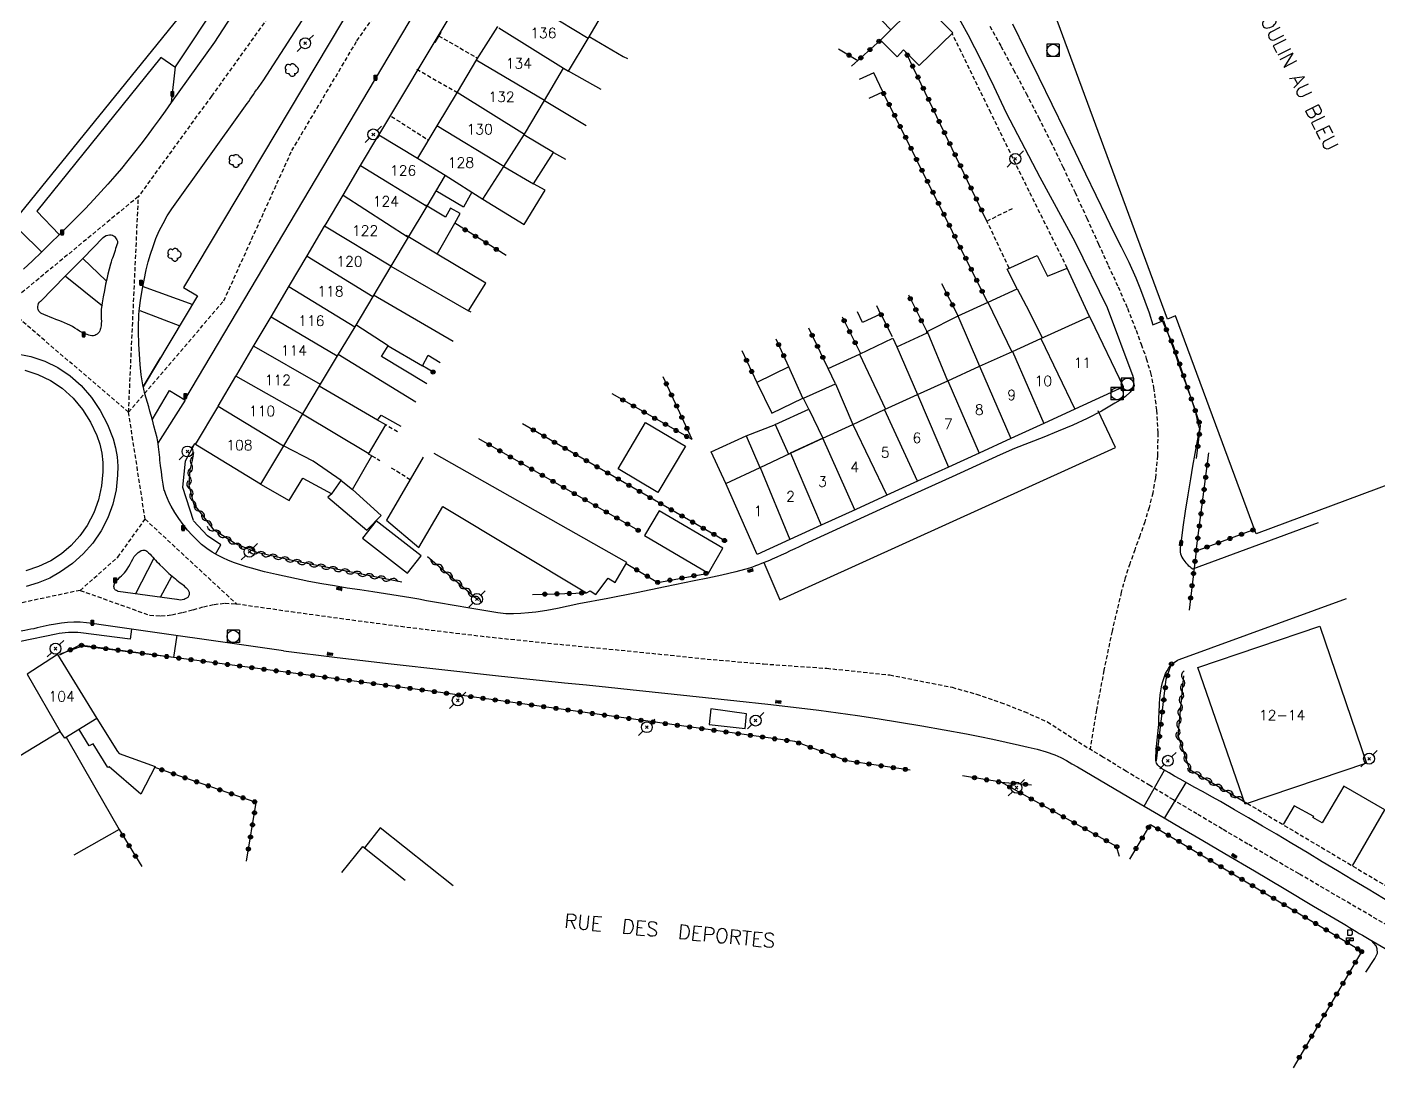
# Model space of a CAD drawing. Header units: millimetres. Extents: x 146998 to 148000, y 143999 to 145000.
# Drawn here: x 147505.5 to 147670.8, y 144000 to 144127.2 of the extents above; entities that cross this region are included whole.
import ezdxf
from ezdxf.enums import TextEntityAlignment as Align

# ---------------------------------------------------------------- set-up
doc = ezdxf.new("R2010")
doc.units = ezdxf.units.MM
doc.linetypes.add('DASHED', pattern=[0.75, 0.5, -0.25])
doc.layers.get('0').update_dxf_attribs({"linetype": 'CONTINUOUS'})
for name, color, linetype in [('W0001', 6, 'DASHED'), ('W0006', 2, 'CONTINUOUS'), ('W0008', 7, 'CONTINUOUS'), ('W0014', 7, 'CONTINUOUS'), ('W0017', 7, 'CONTINUOUS'), ('W0020', 2, 'CONTINUOUS'), ('W0101', 7, 'CONTINUOUS'), ('W0104', 1, 'CONTINUOUS'), ('W0112', 1, 'DASHED'), ('W0300', 7, 'CONTINUOUS'), ('W0310', 3, 'CONTINUOUS'), ('W0323', 7, 'CONTINUOUS'), ('W0401', 7, 'CONTINUOUS'), ('W0420', 7, 'CONTINUOUS'), ('W0438', 7, 'CONTINUOUS'), ('W0439', 7, 'CONTINUOUS'), ('W0473', 7, 'CONTINUOUS'), ('W0989', 7, 'CONTINUOUS'), ('W0991', 7, 'CONTINUOUS'), ('W1102', 7, 'CONTINUOUS')]:
    doc.layers.add(name, color=color, linetype=linetype)
doc.styles.get("Standard").update_dxf_attribs({"font": 'romans.shx', "width": 0.85})

# ---------------------------------------------------------------- blocks, each defined once
blk = doc.blocks.new('T401')
for p, q in [((-0.3, 0.3), (0, 0.3)), ((-0.3, -0.25), (-0.3, 0.3)), ((-0.3, 0.15), (0, 0.15)), ((-0.3, 0), (0, 0)), ((0, 0.3), (0, -0.25)), ((-0.3, -0.15), (0, -0.15)), ((-0.3, -0.25), (-0.3, -0.3)), ((-0.3, -0.3), (0, -0.3)), ((0, -0.3), (0, -0.25))]:
    blk.add_line(p, q)
blk = doc.blocks.new('T300')
for p, q in [((-0.8, 0.51), (-0.86, 0.34)), ((-0.86, 0.34), (-0.86, 0.17)), ((-0.86, 0.17), (-0.74, 0.06)), ((-0.69, 0.63), (-0.8, 0.51)), ((-0.8, -0.06), (-0.74, 0.06)), ((-0.74, 0.06), (-0.69, 0.11)), ((-0.57, 0.69), (-0.69, 0.63)), ((-0.46, 0.69), (-0.57, 0.69)), ((-0.29, 0.63), (-0.46, 0.69)), ((-0.29, 0.63), (-0.17, 0.74)), ((-0.23, 0.57), (-0.29, 0.63)), ((-0.17, 0.74), (-0.06, 0.8)), ((-0.06, 0.8), (0.06, 0.8)), ((0.06, 0.8), (0.23, 0.74)), ((0.23, 0.74), (0.34, 0.63)), ((0.34, 0.63), (0.4, 0.51)), ((0.46, 0.46), (0.34, 0.46)), ((0.4, 0.51), (0.4, 0.46)), ((0.57, 0.4), (0.46, 0.46)), ((0.57, 0.4), (0.69, 0.29)), ((0.69, 0.29), (0.74, 0.17)), ((0.74, 0.06), (0.69, -0.17)), ((0.74, 0.17), (0.74, 0.06)), ((-0.8, -0.17), (-0.8, -0.06)), ((-0.8, -0.23), (-0.8, -0.17)), ((-0.74, -0.34), (-0.8, -0.23)), ((-0.69, -0.4), (-0.74, -0.34)), ((-0.51, -0.46), (-0.69, -0.4)), ((-0.4, -0.46), (-0.51, -0.46)), ((-0.4, -0.46), (-0.34, -0.46)), ((-0.34, -0.46), (-0.34, -0.4)), ((-0.34, -0.51), (-0.34, -0.46)), ((-0.29, -0.63), (-0.34, -0.51)), ((-0.17, -0.74), (-0.29, -0.63)), ((-0.06, -0.8), (-0.17, -0.74)), ((0.06, -0.8), (-0.06, -0.8)), ((0.17, -0.74), (0.06, -0.8)), ((0.23, -0.69), (0.17, -0.74)), ((0.29, -0.46), (0.23, -0.46)), ((0.29, -0.63), (0.23, -0.69)), ((0.46, -0.4), (0.29, -0.46)), ((0.34, -0.51), (0.29, -0.63)), ((0.34, -0.51), (0.34, -0.46)), ((0.57, -0.34), (0.46, -0.4)), ((0.63, -0.29), (0.57, -0.34)), ((0.69, -0.17), (0.63, -0.29))]:
    blk.add_line(p, q)
blk = doc.blocks.new('T473')
for p, q in [((-0.166667, 0.166667), (0.166667, -0.166667)), ((-0.166667, -0.166667), (0.166667, 0.166667)), ((0.500001, 0.500001), (1.000002, 1.000002)), ((-1.000002, -1.000002), (-0.500001, -0.500001))]:
    blk.add_line(p, q)
blk.add_ellipse((0, 0), major_axis=(0.471405, 0.471405), ratio=1, start_param=5.4977871438, end_param=11.780972451)
blk = doc.blocks.new('T420')
for p, q in [((0.75, 0.75), (-0.75, 0.75)), ((-0.75, 0.75), (-0.75, -0.75)), ((0.75, 0.75), (0.75, -0.75)), ((0.75, -0.75), (-0.75, -0.75))]:
    blk.add_line(p, q)
blk.add_ellipse((0, 0), major_axis=(-0.53, 0.53), ratio=1, start_param=3.926991, end_param=10.210176)
blk = doc.blocks.new('T438')
for p, q in [((-0.4, 0.2), (0.4, 0.2)), ((-0.4, -0.2), (-0.4, 0.2)), ((0.15, 1.1), (-0.3, 1.1)), ((-0.3, 1.1), (-0.3, 0.5)), ((-0.3, 0.5), (0.15, 0.5)), ((0.3, 0.65), (0.3, 0.95)), ((0.4, 0.2), (0.4, -0.2))]:
    blk.add_line(p, q)
at = {"flags": 128}
for points in [[(-0.4, -0.2), (0.4, 0.2)], [(0.4, -0.2), (-0.4, -0.2)]]:
    blk.add_lwpolyline(points, dxfattribs=at)
for centre, major_axis, start_param, end_param in [((0.15, 0.95), (0.106, -0.106), 0.785398, 2.356194), ((0.15, 0.65), (0.106, 0.106), 3.926991, 5.497787)]:
    blk.add_ellipse(centre, major_axis=major_axis, ratio=1, start_param=start_param, end_param=end_param)
blk = doc.blocks.new('t323o')
at = {"color": 0, "linetype": 'Continuous'}
for radius in [0.25, 0.15]:
    blk.add_circle((0, 0), radius, dxfattribs=at)
blk = doc.blocks.new('t310o')
at = {"color": 0, "linetype": 'Continuous'}
for centre, start, end in [((-0.5, 0.38), 216.8699, 323.1304), ((0.5, -0.37), 36.8699, 143.1303)]:
    blk.add_arc(centre, 0.625, start, end, dxfattribs=at)

msp = doc.modelspace()

# ---------------------------------------------------------------- linework, layer by layer
at = {"layer": 'W0001'}
for points in [[(147517.91, 144080.13), (147529.55, 144093.74), (147537.87, 144112.1), (147545.82, 144125.5), (147554.06, 144137.39), (147560.68, 144147.6), (147566.37, 144158.46), (147570.21, 144163.58), (147574.94, 144169.2), (147576.89, 144171)], [(147559.35, 144160.59), (147556.95, 144157.57), (147548.51, 144147.17), (147528.04, 144118.76), (147519.12, 144106.5)], [(147623.19, 144127.3), (147624.53, 144124.86), (147626.1, 144121.98), (147627.63, 144119.08), (147629.14, 144116.16), (147630.61, 144113.22), (147632.13, 144110.11), (147633.6, 144106.98), (147635.04, 144103.84), (147636.47, 144100.68), (147637.66, 144098.07), (147638.86, 144095.46), (147640.01, 144092.83), (147641.06, 144090.15), (147641.7, 144088.43), (147642.31, 144086.7), (147642.83, 144084.93), (147643.21, 144083.12), (147643.56, 144080.37), (147643.72, 144077.6), (147643.68, 144074.83), (147643.42, 144072.06), (147643.1, 144070.26), (147642.65, 144068.49), (147642.12, 144066.75), (147641.52, 144065.03), (147640.9, 144063.33), (147640.3, 144061.62), (147639.74, 144059.9), (147639.26, 144058.15), (147638.13, 144053.38), (147637.13, 144048.59), (147636.23, 144043.77), (147635.45, 144038.94)], [(147519.12, 144106.5), (147502.81, 144093.06)], [(147517.91, 144080.13), (147519.12, 144106.5)], [(147517.91, 144080.13), (147502.81, 144093.06)], [(147519.94, 144067.06), (147517.91, 144080.13)], [(147512, 144058.36), (147516.6, 144062.43), (147519.94, 144067.06)], [(147519.94, 144067.06), (147531.08, 144056.73)], [(147512, 144058.36), (147501.97, 144056.23), (147493.62, 144058.01)], [(147512, 144058.36), (147520.51, 144055.32), (147521.87, 144055.23), (147523.21, 144055.37), (147524.52, 144055.66), (147525.8, 144056), (147527.08, 144056.35), (147528.38, 144056.64), (147529.72, 144056.8), (147531.08, 144056.73)], [(147531.08, 144056.73), (147537.77, 144055.77), (147544.47, 144054.85), (147551.18, 144053.97), (147557.89, 144053.14), (147561.63, 144052.71), (147565.38, 144052.31), (147569.13, 144051.92), (147572.88, 144051.55), (147576.63, 144051.19), (147580.38, 144050.82), (147584.13, 144050.44), (147587.88, 144050.04), (147595.54, 144049.37), (147603.25, 144048.84), (147610.97, 144048.03), (147618.57, 144046.52), (147621.56, 144045.67), (147624.51, 144044.67), (147627.4, 144043.54), (147630.24, 144042.28), (147635.45, 144038.94)], [(147701.66, 144000), (147695.45, 144003.61), (147683.96, 144010.31), (147672.48, 144017.01), (147660.99, 144023.71), (147657.86, 144025.53), (147654.74, 144027.35), (147651.62, 144029.19), (147648.51, 144031.04), (147645.63, 144032.76), (147642.75, 144034.5), (147639.88, 144036.24), (147637.02, 144037.99), (147635.45, 144038.94)]]:
    msp.add_lwpolyline(points, dxfattribs=at)
at = {"layer": 'W0006'}
for points in [[(147538.22, 144140.57), (147534.62, 144138.91), (147523.59, 144122.33), (147523.13, 144117.96)], [(147595.56, 144061.76), (147597.52, 144057.2), (147638.56, 144075.83), (147636.45, 144080.32)]]:
    msp.add_lwpolyline(points, dxfattribs=at)
at = {"layer": 'W0008'}
for points in [[(147574.66, 144171), (147571.21, 144166.96), (147566.57, 144161.55), (147566.01, 144160.76), (147557.09, 144145.83), (147555.34, 144146.85), (147524.64, 144095.36), (147526.32, 144094.34), (147519.71, 144083.24)], [(147520.81, 144079.21), (147522.9, 144082.78), (147524.8, 144081.65), (147568.19, 144154.74), (147566.52, 144155.85), (147568.62, 144159.29), (147576.45, 144168.53), (147576.8, 144168.92), (147577.17, 144169.29), (147577.55, 144169.63), (147577.95, 144169.97), (147578.28, 144170.24), (147578.61, 144170.51), (147578.96, 144170.77), (147579.32, 144171)], [(147538.32, 144140.64), (147528.4, 144125.35), (147523.13, 144117.97), (147522.4, 144116.94), (147521.67, 144115.92), (147520.92, 144114.91), (147520.17, 144113.9), (147519.4, 144112.9), (147518.63, 144111.9), (147517.84, 144110.91), (147517.04, 144109.93), (147516.22, 144108.96), (147515.39, 144108), (147514.54, 144107.06), (147513.68, 144106.12), (147512.64, 144105.03), (147511.59, 144103.96), (147510.52, 144102.89), (147509.45, 144101.83), (147508.36, 144100.77), (147507.27, 144099.71), (147506.18, 144098.65), (147505.07, 144097.61)], [(147522.26, 144070.58), (147522.14, 144071.33), (147522.03, 144072.09), (147521.92, 144072.85), (147521.82, 144073.61), (147521.78, 144073.94), (147521.75, 144074.27), (147521.72, 144074.6), (147521.69, 144074.93), (147521.66, 144075.26), (147521.63, 144075.59), (147521.59, 144075.92), (147521.54, 144076.25), (147521.39, 144077), (147521.21, 144077.74), (147521.02, 144078.48), (147520.83, 144079.21), (147520.69, 144079.74), (147520.53, 144080.27), (147520.37, 144080.8), (147520.21, 144081.33), (147520.05, 144081.86), (147519.9, 144082.39), (147519.77, 144082.93), (147519.66, 144083.47), (147519.46, 144084.71), (147519.33, 144085.96), (147519.24, 144087.21), (147519.18, 144088.46), (147519.16, 144088.97), (147519.14, 144089.48), (147519.13, 144089.99), (147519.13, 144090.49), (147519.13, 144091), (147519.15, 144091.51), (147519.18, 144092.02), (147519.22, 144092.53), (147519.36, 144093.79), (147519.56, 144095.04), (147519.8, 144096.28), (147520.08, 144097.52), (147520.32, 144098.49), (147520.59, 144099.45), (147520.9, 144100.4), (147521.26, 144101.34), (147521.67, 144102.28), (147522.13, 144103.21), (147522.63, 144104.11), (147523.2, 144104.98), (147532.02, 144117.29), (147532.21, 144117.56), (147532.41, 144117.84), (147532.6, 144118.12), (147532.79, 144118.39), (147532.98, 144118.67), (147533.17, 144118.95), (147533.36, 144119.23), (147533.56, 144119.51), (147533.66, 144119.65), (147533.76, 144119.79), (147533.86, 144119.92), (147533.96, 144120.06), (147534.06, 144120.2), (147534.17, 144120.34), (147534.26, 144120.48), (147534.36, 144120.63), (147540.39, 144129.96)], [(147625.95, 144127.59), (147627.56, 144124.32), (147629.16, 144121.05), (147630.76, 144117.77), (147632.36, 144114.5), (147633.62, 144111.89), (147634.88, 144109.28), (147636.14, 144106.67), (147637.4, 144104.06), (147638.32, 144102.19), (147639.26, 144100.33), (147640.17, 144098.45), (147641.03, 144096.55), (147641.6, 144095.13), (147642.14, 144093.7), (147642.65, 144092.26), (147643.12, 144090.8)], [(147507.13, 144093.66), (147510.22, 144096.79), (147512.38, 144098.96), (147514.81, 144101.48), (147514.98, 144101.62), (147515.18, 144101.72), (147515.39, 144101.78), (147515.6, 144101.81), (147515.77, 144101.79), (147515.93, 144101.75), (147516.08, 144101.68), (147516.22, 144101.59), (147516.22, 144101.59), (147516.22, 144101.59), (147516.22, 144101.58), (147516.22, 144101.58), (147516.31, 144101.46), (147516.41, 144101.33), (147516.49, 144101.19), (147516.54, 144101.03), (147516.54, 144100.8), (147516.48, 144100.57), (147516.4, 144100.35), (147516.33, 144100.14), (147516.26, 144099.9), (147516.18, 144099.66), (147516.1, 144099.42), (147516.01, 144099.18), (147515.93, 144098.94), (147515.84, 144098.7), (147515.77, 144098.46), (147515.69, 144098.22), (147515.53, 144097.62), (147515.38, 144097.01), (147515.24, 144096.4), (147515.11, 144095.79), (147514.95, 144095.02), (147514.8, 144094.25), (147514.67, 144093.48), (147514.58, 144092.7), (147514.56, 144092.41), (147514.56, 144092.12), (147514.57, 144091.83), (147514.58, 144091.55), (147514.59, 144091.25), (147514.58, 144090.96), (147514.56, 144090.67), (147514.5, 144090.38), (147514.45, 144090.23), (147514.39, 144090.07), (147514.31, 144089.93), (147514.21, 144089.8), (147514.08, 144089.69), (147513.93, 144089.59), (147513.77, 144089.52), (147513.61, 144089.48), (147513.41, 144089.47), (147513.22, 144089.5), (147513.04, 144089.55), (147512.86, 144089.61), (147512.54, 144089.74), (147512.22, 144089.89), (147511.92, 144090.05), (147511.62, 144090.23), (147511.33, 144090.41), (147511.04, 144090.59), (147510.74, 144090.75), (147510.43, 144090.91), (147510.08, 144091.06), (147509.73, 144091.21), (147509.38, 144091.35), (147509.03, 144091.48), (147508.67, 144091.62), (147508.32, 144091.75), (147507.97, 144091.9), (147507.63, 144092.05), (147507.49, 144092.11), (147507.34, 144092.16), (147507.2, 144092.24), (147507.07, 144092.34), (147506.96, 144092.49), (147506.88, 144092.67), (147506.82, 144092.85), (147506.82, 144093.05), (147506.85, 144093.23), (147506.91, 144093.41), (147507.02, 144093.57), (147507.15, 144093.7)], [(147643.13, 144090.8), (147644.41, 144091.36)], [(147644.4, 144091.35), (147645.03, 144089.55), (147645.67, 144087.74), (147646.31, 144085.93), (147646.95, 144084.13), (147647.1, 144083.71), (147647.26, 144083.29), (147647.41, 144082.87), (147647.57, 144082.45), (147647.73, 144082.03), (147647.88, 144081.6), (147648.02, 144081.18), (147648.15, 144080.75), (147648.23, 144080.47), (147648.31, 144080.19), (147648.37, 144079.9), (147648.44, 144079.62), (147648.5, 144079.33), (147648.57, 144079.05), (147648.63, 144078.76), (147648.7, 144078.48), (147648.73, 144078.39), (147648.75, 144078.31), (147648.78, 144078.22), (147648.8, 144078.14)], [(147503.88, 144087.33), (147505.95, 144086.95), (147507.66, 144086.38), (147509.28, 144085.58), (147510.77, 144084.58), (147512.13, 144083.4), (147513.4, 144081.95), (147514.46, 144080.34), (147515.32, 144078.63), (147516.01, 144076.86), (147516.32, 144075.77), (147516.51, 144074.67), (147516.58, 144073.54), (147516.55, 144072.42)], [(147648.81, 144078.15), (147648.52, 144076.62), (147648.24, 144075.08), (147647.97, 144073.54), (147647.71, 144071.99), (147647.39, 144070.02), (147647.07, 144068.05), (147646.78, 144066.08), (147646.53, 144064.1), (147646.5, 144063.83), (147646.46, 144063.56), (147646.44, 144063.29), (147646.45, 144063.02), (147646.5, 144062.81), (147646.58, 144062.61), (147646.67, 144062.42), (147646.77, 144062.23), (147646.89, 144062.05), (147647.01, 144061.89), (147647.14, 144061.73), (147647.29, 144061.57), (147647.45, 144061.42), (147647.63, 144061.27), (147647.81, 144061.13), (147648, 144061.01)], [(147516.55, 144072.44), (147516.38, 144070.65), (147515.99, 144068.9), (147515.38, 144067.21), (147514.57, 144065.62), (147513.56, 144064.14), (147512.38, 144062.81), (147511.05, 144061.64), (147509.6, 144060.61), (147508.27, 144059.87), (147506.86, 144059.28), (147505.39, 144058.85)], [(147539.96, 144059.46), (147535.99, 144060.29), (147535.26, 144060.45), (147534.53, 144060.63), (147533.81, 144060.82), (147533.09, 144061.02), (147532.34, 144061.25), (147531.59, 144061.48), (147530.85, 144061.73), (147530.12, 144062.02), (147529.44, 144062.33), (147528.77, 144062.67), (147528.11, 144063.05), (147527.48, 144063.47), (147526.84, 144063.98), (147526.24, 144064.53), (147525.67, 144065.12), (147525.13, 144065.73), (147524.57, 144066.42), (147524.05, 144067.13), (147523.56, 144067.88), (147523.11, 144068.64), (147522.87, 144069.1), (147522.66, 144069.58), (147522.47, 144070.06), (147522.3, 144070.56)], [(147523.83, 144057.24), (147516.66, 144058.24), (147516.54, 144058.28), (147516.43, 144058.33), (147516.33, 144058.4), (147516.24, 144058.48), (147516.2, 144058.54), (147516.17, 144058.6), (147516.15, 144058.67), (147516.14, 144058.74), (147516.13, 144058.79), (147516.13, 144058.85), (147516.13, 144058.9), (147516.14, 144058.96), (147516.15, 144059.01), (147516.17, 144059.06), (147516.18, 144059.11), (147516.2, 144059.16), (147516.33, 144059.39), (147516.49, 144059.6), (147516.67, 144059.79), (147516.85, 144059.97), (147517.04, 144060.14), (147517.23, 144060.31), (147517.4, 144060.5), (147517.57, 144060.69), (147517.76, 144060.97), (147517.94, 144061.27), (147518.09, 144061.58), (147518.25, 144061.88), (147518.42, 144062.19), (147518.61, 144062.49), (147518.83, 144062.76), (147519.1, 144063), (147519.27, 144063.12), (147519.46, 144063.22), (147519.67, 144063.27), (147519.89, 144063.27), (147520.03, 144063.23), (147520.15, 144063.14), (147520.26, 144063.04), (147520.36, 144062.95), (147520.54, 144062.78), (147520.72, 144062.6), (147520.89, 144062.42), (147521.05, 144062.23), (147521.22, 144062.05), (147521.38, 144061.86), (147521.55, 144061.68), (147521.73, 144061.5), (147522.1, 144061.14), (147522.47, 144060.78), (147522.85, 144060.43), (147523.24, 144060.09), (147523.43, 144059.93), (147523.63, 144059.77), (147523.83, 144059.61), (147524.03, 144059.46), (147524.22, 144059.3), (147524.42, 144059.14), (147524.61, 144058.98), (147524.8, 144058.81), (147524.92, 144058.7), (147525.05, 144058.59), (147525.17, 144058.46), (147525.25, 144058.31), (147525.3, 144058.16), (147525.32, 144057.99), (147525.31, 144057.82), (147525.25, 144057.66), (147525.15, 144057.51), (147525.01, 144057.39), (147524.85, 144057.31), (147524.69, 144057.24), (147524.48, 144057.19), (147524.27, 144057.17), (147524.05, 144057.19), (147523.85, 144057.24)], [(147536.87, 144050.99), (147514.28, 144054.2), (147513.52, 144054.31), (147512.76, 144054.4), (147511.99, 144054.46), (147511.22, 144054.47), (147510.46, 144054.43), (147509.71, 144054.35), (147508.96, 144054.23), (147508.22, 144054.11), (147507.84, 144054.04), (147507.47, 144053.95), (147507.1, 144053.87), (147506.72, 144053.77), (147506.35, 144053.68), (147505.98, 144053.6), (147505.6, 144053.52), (147505.22, 144053.45), (147504.44, 144053.35), (147503.66, 144053.27), (147502.88, 144053.21), (147502.1, 144053.18), (147501.11, 144052.62)]]:
    msp.add_lwpolyline(points, dxfattribs=at)
at = {"layer": 'W0014'}
for points in [[(147495.6, 144093.3), (147544.03, 144153), (147558.21, 144171)], [(147582.35, 144171), (147573.71, 144156.45), (147573.87, 144156.42), (147548.48, 144113.99)], [(147618.79, 144129.39), (147620.52, 144126.29), (147622.12, 144123.12), (147623.66, 144119.92), (147625.2, 144116.73), (147629.3, 144108.86), (147633.57, 144101), (147637.53, 144092.94), (147640.66, 144084.54), (147640.71, 144084.35), (147640.74, 144084.15), (147640.75, 144083.95), (147640.77, 144083.74), (147640.79, 144083.63), (147640.81, 144083.51), (147640.82, 144083.38), (147640.79, 144083.26), (147640.36, 144082.58), (147639.76, 144082.05), (147639.11, 144081.62), (147638.48, 144081.23)], [(147523.58, 144122.31), (147521.87, 144123.49), (147506.68, 144104.71), (147509.42, 144101.85)], [(147507.28, 144099.75), (147504.66, 144102.28), (147496.36, 144091.91)], [(147515.19, 144096.19), (147512.32, 144098.9)], [(147514.71, 144093.09), (147510.17, 144096.76)], [(147519.57, 144095.54), (147525.78, 144093.31)], [(147519.27, 144092.55), (147524.16, 144090.68)], [(147519.69, 144083.25), (147521.83, 144086.77)], [(147505.22, 144085.29), (147506.84, 144084.76), (147508.37, 144084.02), (147509.79, 144083.07), (147511.13, 144081.85), (147512.28, 144080.45), (147513.24, 144078.92), (147514.02, 144077.3), (147514.4, 144076.22), (147514.65, 144075.11), (147514.77, 144073.98), (147514.75, 144072.84)], [(147521.53, 144076.35), (147524.89, 144081.61)], [(147638.48, 144081.23), (147636.82, 144080.24), (147635.1, 144079.35), (147633.34, 144078.55), (147631.56, 144077.81), (147629.78, 144077.1), (147627.99, 144076.4), (147626.22, 144075.68), (147624.46, 144074.91), (147618.59, 144072.25), (147612.72, 144069.58), (147606.85, 144066.9), (147600.99, 144064.21), (147600.44, 144063.96), (147599.89, 144063.7), (147599.35, 144063.44), (147598.8, 144063.18), (147598.25, 144062.92), (147597.7, 144062.66), (147597.15, 144062.41), (147596.59, 144062.17), (147596.27, 144062.03), (147595.94, 144061.9), (147595.61, 144061.78), (147595.29, 144061.65), (147594.92, 144061.5), (147594.56, 144061.35), (147594.19, 144061.2), (147593.81, 144061.08), (147592.14, 144060.61), (147590.44, 144060.22), (147588.73, 144059.87), (147587.03, 144059.51), (147583.52, 144058.78), (147580, 144058.07), (147576.48, 144057.38), (147572.95, 144056.7), (147571.64, 144056.43), (147570.34, 144056.16), (147569.03, 144055.91), (147567.71, 144055.71), (147566.79, 144055.61), (147565.88, 144055.54), (147564.96, 144055.5), (147564.04, 144055.51), (147563.05, 144055.6), (147562.07, 144055.76), (147561.09, 144055.94), (147560.11, 144056.11), (147559.15, 144056.26), (147558.19, 144056.43), (147557.23, 144056.59), (147556.27, 144056.76), (147555.31, 144056.93), (147554.34, 144057.1), (147553.38, 144057.27), (147552.42, 144057.43), (147550.87, 144057.69), (147549.31, 144057.93), (147547.75, 144058.17), (147546.19, 144058.41), (147544.63, 144058.65), (147543.07, 144058.91), (147541.52, 144059.18), (147539.96, 144059.46)], [(147525.98, 144076.27), (147524.83, 144074.15), (147524.52, 144070.97), (147525.79, 144066.93)], [(147514.75, 144072.83), (147514.6, 144071.12), (147514.23, 144069.44), (147513.65, 144067.83), (147512.86, 144066.3), (147511.96, 144065.01), (147510.9, 144063.85), (147509.71, 144062.83), (147508.39, 144061.98), (147506.91, 144061.26), (147505.35, 144060.73)], [(147528.55, 144062.78), (147529.2, 144063.94), (147527.54, 144065.01), (147525.85, 144066.85)], [(147518.79, 144057.96), (147521.01, 144062.26)], [(147521.8, 144057.54), (147523.18, 144060.11)], [(147518.28, 144053.61), (147518.09, 144052.41), (147512.09, 144053.17), (147511.7, 144053.2), (147511.32, 144053.22), (147510.94, 144053.22), (147510.55, 144053.21), (147510.18, 144053.18), (147509.81, 144053.14), (147509.44, 144053.09), (147509.08, 144053.02), (147504.71, 144052.1)], [(147523.82, 144052.87), (147523.41, 144050.16), (147512.25, 144051.55), (147509.41, 144050.54)], [(147536.87, 144050.98), (147543.43, 144050.17), (147550, 144049.39), (147556.57, 144048.64), (147563.14, 144047.92), (147565.82, 144047.64), (147568.51, 144047.36), (147571.19, 144047.08), (147573.88, 144046.8), (147576.56, 144046.53), (147579.24, 144046.25), (147581.93, 144045.97), (147584.61, 144045.69), (147588.43, 144045.28), (147592.25, 144044.88), (147596.07, 144044.46), (147599.89, 144044.01), (147602.27, 144043.71), (147604.65, 144043.4), (147607.03, 144043.06), (147609.41, 144042.71), (147612.15, 144042.27), (147614.88, 144041.81), (147617.6, 144041.32), (147620.33, 144040.81), (147621.95, 144040.49), (147623.57, 144040.16), (147625.19, 144039.81), (147626.8, 144039.44), (147627.89, 144039.19), (147628.99, 144038.94), (147630.08, 144038.64), (147631.15, 144038.27), (147631.86, 144037.95), (147632.55, 144037.57), (147633.22, 144037.17), (147633.9, 144036.78), (147635.7, 144035.74), (147637.5, 144034.69), (147639.29, 144033.63), (147641.09, 144032.58), (147643.8, 144030.99), (147646.5, 144029.4), (147649.21, 144027.81), (147651.92, 144026.22), (147655.54, 144024.08), (147659.16, 144021.94), (147662.77, 144019.79), (147666.39, 144017.64), (147666.78, 144017.41), (147667.17, 144017.17), (147667.57, 144016.93), (147667.96, 144016.69), (147668.35, 144016.45), (147668.75, 144016.21), (147669.14, 144015.98), (147669.54, 144015.74), (147673.47, 144013.45)], [(147651.38, 144032.55), (147650.32, 144033.14), (147649.25, 144033.74), (147648.18, 144034.33), (147647.12, 144034.93), (147646.45, 144035.3), (147645.78, 144035.67), (147645.11, 144036.05), (147644.45, 144036.45), (147644.31, 144036.53), (147644.17, 144036.61), (147644.04, 144036.7), (147643.92, 144036.81), (147643.82, 144036.9), (147643.72, 144037.01), (147643.63, 144037.13), (147643.57, 144037.26), (147643.5, 144037.57), (147643.48, 144037.89), (147643.5, 144038.2), (147643.52, 144038.5), (147643.56, 144039.28), (147643.64, 144040.05), (147643.73, 144040.83), (147643.8, 144041.6), (147643.83, 144042.03), (147643.85, 144042.46), (147643.86, 144042.88), (147643.88, 144043.31), (147643.9, 144043.74), (147643.92, 144044.17), (147643.94, 144044.6), (147643.98, 144045.02), (147644.03, 144045.55), (147644.09, 144046.07), (147644.17, 144046.59), (147644.29, 144047.11), (147644.4, 144047.48), (147644.53, 144047.85), (147644.68, 144048.2), (147644.87, 144048.54), (147645.03, 144048.8), (147645.2, 144049.04), (147645.4, 144049.26), (147645.61, 144049.47), (147645.77, 144049.6), (147645.95, 144049.72), (147646.13, 144049.83), (147646.32, 144049.92)], [(147706.98, 144000), (147705.02, 144001.16), (147701.69, 144003.11), (147698.36, 144005.06), (147695.21, 144006.89), (147692.06, 144008.71), (147688.91, 144010.52), (147685.76, 144012.32), (147682.6, 144014.13), (147679.45, 144015.95), (147676.31, 144017.77), (147673.17, 144019.61), (147671.29, 144020.72), (147669.42, 144021.83), (147667.56, 144022.95), (147665.69, 144024.08), (147663.83, 144025.2), (147661.97, 144026.32), (147660.1, 144027.44), (147658.23, 144028.55), (147656.52, 144029.56), (147654.81, 144030.56), (147653.1, 144031.56), (147651.38, 144032.55)]]:
    msp.add_lwpolyline(points, dxfattribs=at)
at = {"layer": 'W0017'}
for points in [[(147648, 144061.01), (147663.36, 144066.67)], [(147646.32, 144049.91), (147666.78, 144057.36)], [(147669.15, 144011.72), (147670.24, 144013.37), (147670.56, 144014.04), (147670.55, 144014.56), (147670.42, 144014.92), (147669.83, 144015.57)]]:
    msp.add_lwpolyline(points, dxfattribs=at)
at = {"layer": 'W0020'}
for points in [[(147642.05, 144032.01), (147644.55, 144036.39)], [(147647.16, 144034.9), (147644.54, 144030.55)]]:
    msp.add_lwpolyline(points, dxfattribs=at)
at = {"layer": 'W0101'}
for points in [[(147644.89, 144091.52), (147629.75, 144132.56)], [(147574.09, 144125.81), (147576.66, 144130.14)], [(147563, 144127.28), (147560.46, 144123.23)], [(147571.06, 144122.16), (147571.07, 144122.16), (147571.7, 144121.8), (147574.09, 144125.81)], [(147560.46, 144123.23), (147558.06, 144119.24)], [(147568.74, 144118.24), (147571.06, 144122.16)], [(147558.06, 144119.24), (147555.6, 144115.14)], [(147566.29, 144114.1), (147568.74, 144118.24)], [(147555.6, 144115.14), (147553.21, 144111.16)], [(147546.27, 144110.27), (147548.49, 144114.02)], [(147548.49, 144114.02), (147553.21, 144111.16)], [(147563.79, 144110.17), (147566.29, 144114.1)], [(147544.14, 144106.67), (147546.27, 144110.27)], [(147556.62, 144109.1), (147561.23, 144106.15), (147563.79, 144110.17)], [(147556.62, 144109.1), (147554.36, 144105.32)], [(147541.88, 144102.86), (147542.06, 144103.15), (147544.14, 144106.67)], [(147554.36, 144105.32), (147552.1, 144101.53)], [(147539.74, 144099.23), (147541.88, 144102.86)], [(147552.1, 144101.53), (147549.98, 144097.98)], [(147537.6, 144095.61), (147539.74, 144099.23)], [(147549.98, 144097.98), (147547.75, 144094.26)], [(147535.34, 144091.8), (147537.6, 144095.61)], [(147547.75, 144094.26), (147545.55, 144090.58)], [(147533.16, 144088.12), (147535.34, 144091.8)], [(147629.44, 144089.15), (147635.39, 144091.84)], [(147639.54, 144083.22), (147635.57, 144091.45), (147635.57, 144091.45), (147635.39, 144091.84)], [(147674.26, 144072.14), (147655.74, 144065.26), (147645.89, 144091.89), (147644.89, 144091.52)], [(147545.55, 144090.58), (147543.41, 144087.01)], [(147531.03, 144084.52), (147531.14, 144084.71), (147533.16, 144088.12)], [(147625.95, 144087.57), (147629.44, 144089.15)], [(147543.41, 144087.01), (147541.35, 144083.57)], [(147621.94, 144085.74), (147625.95, 144087.57)], [(147618.05, 144083.98), (147621.94, 144085.74)], [(147528.88, 144080.88), (147531.03, 144084.52)], [(147541.35, 144083.57), (147539.17, 144079.92)], [(147614.35, 144082.29), (147618.05, 144083.98)], [(147639.54, 144083.22), (147633.58, 144080.5)], [(147610.33, 144080.47), (147614.35, 144082.29)], [(147526.11, 144076.2), (147528.81, 144080.76)], [(147528.81, 144080.76), (147528.88, 144080.88)], [(147539.17, 144079.92), (147536.84, 144076.02)], [(147606.44, 144078.62), (147610.33, 144080.47)], [(147633.58, 144080.5), (147633.59, 144080.49), (147629.78, 144078.75)], [(147602.77, 144076.97), (147606.44, 144078.62)], [(147629.78, 144078.75), (147625.75, 144076.91)], [(147598.84, 144075.13), (147602.77, 144076.97)], [(147625.75, 144076.91), (147621.87, 144075.13)], [(147536.84, 144076.02), (147534.05, 144071.35), (147526.11, 144076.2)], [(147595.11, 144073.39), (147598.84, 144075.13)], [(147621.87, 144075.13), (147618.14, 144073.43)], [(147594.73, 144062.74), (147590.9, 144071.43), (147595.11, 144073.39)], [(147618.14, 144073.43), (147614.34, 144071.69)], [(147614.34, 144071.69), (147610.59, 144069.98)], [(147610.59, 144069.98), (147606.8, 144068.24)], [(147606.8, 144068.24), (147602.59, 144066.33)], [(147602.59, 144066.33), (147598.74, 144064.56)], [(147598.74, 144064.56), (147594.73, 144062.74)], [(147509.24, 144050.51), (147505.5, 144048.14)], [(147509.24, 144050.51), (147514.04, 144042.7), (147510.11, 144040.3), (147509.57, 144041.11)], [(147509.57, 144041.11), (147499.52, 144035.05), (147495.35, 144041.73)], [(147543.99, 144023.87), (147546.53, 144027.06), (147551.71, 144022.95)]]:
    msp.add_lwpolyline(points, dxfattribs=at)
msp.add_lwpolyline([(147654.38, 144032.23), (147648.6, 144048.95), (147663.53, 144054), (147669.22, 144037.23)], close=True, dxfattribs=at)
at = {"layer": 'W0104'}
for points in [[(147599.97, 144149.28), (147610.97, 144137.01), (147610.43, 144136.53), (147613.58, 144133.29), (147613.91, 144133.62), (147615.86, 144131.56), (147614.77, 144130.45), (147618.68, 144126.49), (147614.56, 144122.5), (147612.65, 144124.42), (147611.85, 144123.56), (147609.82, 144125.61), (147611.08, 144126.86), (147608.95, 144129.04), (147607.98, 144128.03), (147604.74, 144131.27), (147606.62, 144133.17), (147595.6, 144145.28)], [(147598.62, 144085.68), (147594.72, 144083.75), (147596.54, 144080.03), (147600.34, 144081.83)], [(147585.97, 144076), (147582.59, 144070.33), (147577.74, 144073.23), (147581.11, 144078.89)], [(147590.57, 144063.53), (147582.75, 144068.1), (147580.97, 144065.05), (147588.8, 144060.48)], [(147553.68, 144062.6), (147548.17, 144066.87), (147546.51, 144064.73), (147552.02, 144060.46)]]:
    msp.add_lwpolyline(points, close=True, dxfattribs=at)
for points in [[(147614.77, 144130.45), (147611.08, 144126.86)], [(147574.23, 144126.04), (147578.37, 144123.6), (147578.88, 144123.34)], [(147575.66, 144119.57), (147571.7, 144121.8)], [(147609.02, 144121.62), (147607.21, 144120.77)], [(147608.44, 144118.49), (147610.12, 144119.28), (147609.02, 144121.62)], [(147568.74, 144118.24), (147573.85, 144115.18)], [(147569.87, 144111.88), (147566.22, 144114.01)], [(147561.23, 144106.15), (147566.27, 144103.07), (147568.83, 144107.28), (147567.42, 144108.03), (147569.87, 144111.88), (147571.31, 144111.06)], [(147563.79, 144110.17), (147567.42, 144108.03)], [(147559.88, 144107.01), (147558.86, 144105.19), (147555.48, 144107.18)], [(147559.79, 144092.34), (147559.48, 144092.54), (147561.58, 144095.9), (147555.62, 144099.43), (147557.78, 144103.22), (147558.46, 144104.4), (147557.26, 144105.05), (147556.64, 144103.97), (147554.2, 144105.42)], [(147555.62, 144099.43), (147551.83, 144101.71)], [(147549.98, 144097.98), (147559.48, 144092.54)], [(147590.9, 144071.43), (147589.14, 144075.29), (147593.4, 144077.25), (147596.97, 144078.64), (147596.96, 144078.64), (147601.05, 144080.52), (147600.43, 144081.8), (147600.42, 144081.83), (147604.31, 144083.59), (147603.43, 144085.48), (147607.26, 144087.23), (147607.27, 144087.23), (147611.32, 144089.19), (147611.83, 144088.11), (147615.51, 144089.83), (147615.43, 144089.95), (147619.3, 144091.91), (147622.97, 144093.59), (147626.54, 144095.19), (147625.31, 144097.63), (147628.97, 144099.27), (147630.25, 144096.75), (147630.25, 144096.74), (147632.66, 144097.75)], [(147635.39, 144091.84), (147632.66, 144097.75)], [(147626.54, 144095.19), (147628.01, 144092.42), (147629.57, 144089.21)], [(147557.59, 144088.78), (147547.86, 144094.45)], [(147609.33, 144093.16), (147609.84, 144092.11)], [(147622.95, 144093.58), (147625.86, 144087.53)], [(147609.84, 144092.11), (147607.62, 144091.08), (147607.02, 144092.39)], [(147619.27, 144091.89), (147621.92, 144085.74)], [(147549.64, 144088.25), (147545.69, 144090.82)], [(147615.52, 144089.99), (147618.02, 144083.96)], [(147554.39, 144083.59), (147548.83, 144086.94), (147549.64, 144088.25), (147553.83, 144085.79), (147554.52, 144087.11), (147556.01, 144086.22)], [(147611.83, 144088.11), (147614.33, 144082.29)], [(147553.01, 144081.35), (147543.52, 144087.19)], [(147607.27, 144087.23), (147610.43, 144080.51)], [(147548.34, 144079.16), (147541.21, 144083.33)], [(147604.31, 144083.59), (147606.45, 144078.62)], [(147534.05, 144071.35), (147537.55, 144069.33), (147539.21, 144072.09), (147539.23, 144072.09), (147542.76, 144070.17), (147543.88, 144071.77), (147545.28, 144070.7), (147547.65, 144074.82), (147547.24, 144075), (147549.35, 144078.58), (147548.34, 144079.16), (147548.77, 144079.78), (147551.21, 144078.42)], [(147547.27, 144075.06), (147539.17, 144079.91)], [(147601.05, 144080.52), (147602.77, 144076.97)], [(147596.96, 144078.64), (147598.58, 144075.01)], [(147593.4, 144077.25), (147595.09, 144073.38)], [(147602.77, 144076.97), (147598.79, 144075.11)], [(147543.88, 144071.77), (147540.48, 144074.17), (147536.84, 144076.02)], [(147578.81, 144061.76), (147555.28, 144075.1)], [(147553.94, 144074.65), (147549.45, 144066.95), (147553.39, 144063.61), (147556.31, 144068.61), (147573.89, 144058.04), (147574.32, 144058.32), (147575.02, 144057.85), (147576.55, 144059.86), (147577.41, 144059.31), (147578.81, 144061.76)], [(147542.76, 144070.17), (147542.27, 144069.75), (147547.02, 144065.7), (147548.79, 144067.5), (147545.28, 144070.7)], [(147514.04, 144042.7), (147516.54, 144038.69), (147516.77, 144038.42), (147521.17, 144036.82), (147519.43, 144033.45), (147515.54, 144036.8), (147515.38, 144036.73), (147513.6, 144039.62), (147513.08, 144039.36), (147511.87, 144041.37)], [(147510.3, 144040.41), (147513.79, 144034.3), (147516.75, 144029.13), (147511.21, 144026.01)], [(147667.54, 144024.68), (147671.46, 144031.54), (147666.48, 144034.44), (147663.82, 144029.97), (147662.68, 144030.61), (147662.8, 144030.74), (147660.4, 144032.03), (147659.03, 144029.74)], [(147557.6, 144022.24), (147548.66, 144029.35), (147546.75, 144026.89)]]:
    msp.add_lwpolyline(points, dxfattribs=at)
at = {"layer": 'W0112'}
for points in [[(147555.79, 144126.12), (147560.57, 144123.41)], [(147632.66, 144097.75), (147628, 144107.11), (147623.31, 144116.71), (147618.6, 144126.41)], [(147553.14, 144122.05), (147558.23, 144119.13)], [(147550.05, 144116.28), (147554.55, 144113.39)], [(147625.55, 144097.74), (147622.84, 144103.48), (147626.16, 144105.14)], [(147550.79, 144077.73), (147549.35, 144078.58)], [(147547.65, 144074.82), (147548.62, 144074.22)], [(147550.03, 144073.35), (147552.35, 144071.92)], [(147654.67, 144032.33), (147672.35, 144021.82), (147707.1, 144001.65), (147709.91, 144000)]]:
    msp.add_lwpolyline(points, dxfattribs=at)
at = {"layer": 'W0310'}
for points in [[(147551.31, 144059.37), (147544.1, 144060.79), (147538.26, 144061.94), (147533.58, 144062.98), (147530.97, 144064.04), (147528.36, 144065.7), (147525.88, 144068.95), (147525.3, 144071.26), (147525.45, 144073.1), (147525.73, 144074.23), (147525.9, 144075.2)], [(147554.47, 144062.5), (147560.45, 144057.36)], [(147646.87, 144047.92), (147646.15, 144040.67), (147647.61, 144036.47), (147654.67, 144032.33)]]:
    msp.add_lwpolyline(points, dxfattribs=at)
at = {"layer": 'W0323'}
for points in [[(147556.08, 144126.58), (147555.33, 144125.3)], [(147604.69, 144124.53), (147607.07, 144123.13)], [(147606.3, 144122.44), (147609.82, 144125.61)], [(147622.84, 144103.48), (147612.94, 144124.13)], [(147622.92, 144093.57), (147610.12, 144119.28)], [(147564.06, 144099.28), (147557.78, 144103.22)], [(147619.3, 144091.91), (147617.31, 144095.83)], [(147613.23, 144094.47), (147615.49, 144089.98)], [(147605.15, 144091.77), (147607.4, 144087.3)], [(147609.83, 144092.19), (147611.27, 144089.38)], [(147648.44, 144074.47), (147648.93, 144078.46), (147645.66, 144088.23), (147644.08, 144091.73)], [(147603.43, 144085.48), (147601.05, 144090.4)], [(147598.62, 144085.68), (147597.07, 144089.07)], [(147592.88, 144087.67), (147594.72, 144083.75)], [(147555.24, 144084.97), (147553.83, 144085.79)], [(147586.79, 144076.79), (147583.26, 144084.45)], [(147586.79, 144076.79), (147577.02, 144082.37)], [(147590.79, 144064.43), (147566.08, 144078.71)], [(147560.68, 144076.91), (147580.39, 144065.61)], [(147655.54, 144065.81), (147648.42, 144063.16), (147649.97, 144075.15)], [(147648.42, 144063.16), (147647.55, 144055.95)], [(147578.74, 144061.63), (147582.61, 144059.33), (147588.8, 144060.48)], [(147567.29, 144057.86), (147573.89, 144058.04)], [(147613.44, 144036.39), (147605.7, 144037.55), (147599.35, 144039.88), (147556.03, 144045.89), (147511.96, 144051.67), (147509.45, 144050.43)], [(147643.57, 144037.54), (147644.76, 144047.5), (147645.41, 144049.38)], [(147532.31, 144025.27), (147533.52, 144032.45), (147521.12, 144036.73)], [(147639.04, 144025.86), (147638.69, 144027.08), (147624.56, 144034.92), (147619.84, 144035.7)], [(147624.56, 144034.92), (147628.29, 144034.58)], [(147516.75, 144029.13), (147519.55, 144024.6)], [(147640.29, 144025.53), (147642.81, 144029.77), (147668.66, 144014.26)], [(147668.66, 144014.26), (147660.25, 144000)]]:
    msp.add_lwpolyline(points, dxfattribs=at)
at = {"layer": 'W0439'}
msp.add_lwpolyline([(147593.46, 144043.29), (147589.08, 144043.88), (147588.9, 144041.98), (147593.28, 144041.49)], close=True, dxfattribs=at)
at = {"layer": 'W1102'}
for points in [[(147574.09, 144125.81), (147565.32, 144131.14)], [(147563.17, 144127.12), (147571.06, 144122.16)], [(147568.74, 144118.24), (147560.42, 144123.17)], [(147558.06, 144119.24), (147566.29, 144114.11)], [(147563.79, 144110.17), (147555.6, 144115.14)], [(147553.21, 144111.16), (147556.62, 144109.1)], [(147546.27, 144110.27), (147554.36, 144105.32)], [(147544.14, 144106.67), (147552.1, 144101.53)], [(147549.98, 144097.99), (147541.88, 144102.86)], [(147539.73, 144099.22), (147547.75, 144094.26)], [(147537.52, 144095.49), (147545.55, 144090.58)], [(147535.34, 144091.8), (147543.41, 144087.01)], [(147533.22, 144088.22), (147541.35, 144083.57)], [(147629.44, 144089.15), (147633.58, 144080.5)], [(147625.95, 144087.57), (147629.78, 144078.75)], [(147621.94, 144085.74), (147625.75, 144076.91)], [(147539.17, 144079.92), (147531.03, 144084.52)], [(147618.05, 144083.98), (147621.87, 144075.13)], [(147614.35, 144082.29), (147618.14, 144073.43)], [(147528.88, 144080.88), (147536.84, 144076.02)], [(147614.34, 144071.69), (147610.33, 144080.47)], [(147606.44, 144078.62), (147610.59, 144069.98)], [(147606.7, 144068.2), (147602.77, 144076.97)], [(147598.84, 144075.13), (147602.59, 144066.33)], [(147595.11, 144073.39), (147598.74, 144064.56)], [(147505.5, 144048.14), (147509.57, 144041.11)]]:
    msp.add_lwpolyline(points, dxfattribs=at)

# ---------------------------------------------------------------- block references
at = {"layer": 'W0300'}
for p in [(147537.92, 144121.94), (147531.05, 144110.83), (147523.57, 144099.36)]:
    msp.add_blockref('T300', p, dxfattribs=at)
at = {"layer": 'W0310'}
for p, rotation in [((147525.6, 144073.74), 76.07089582372731), ((147525.38, 144072.26), 85.55845846680309), ((147525.42, 144070.77), 103.9193611746362), ((147525.78, 144069.32), 103.9193611746362), ((147526.56, 144068.06), 127.359593239102), ((147527.47, 144066.87), 127.359593239102), ((147528.38, 144065.68), 147.5785127969794), ((147529.65, 144064.88), 147.5785127969794), ((147530.91, 144064.07), 147.5785127969794), ((147532.3, 144063.5), 157.8350531032675), ((147533.69, 144062.95), 167.4880378923858), ((147535.16, 144062.62), 167.4880378923858), ((147536.62, 144062.3), 167.4880378923858), ((147538.09, 144061.97), 167.4880378923858), ((147539.56, 144061.68), 168.9088678325603), ((147541.03, 144061.39), 168.9088678325603), ((147542.5, 144061.1), 168.9088678325603), ((147555.61, 144061.52), 319.336429072139), ((147543.97, 144060.82), 168.9088678325603), ((147545.45, 144060.53), 168.8369323873883), ((147546.92, 144060.24), 168.8369323873883), ((147548.39, 144059.95), 168.8369323873883), ((147549.86, 144059.65), 168.8369323873883), ((147556.75, 144060.55), 319.336429072139), ((147557.89, 144059.57), 319.336429072139), ((147559.03, 144058.59), 319.336429072139), ((147560.16, 144057.61), 319.336429072139), ((147646.82, 144047.5), 264.3489129596904), ((147646.68, 144046.01), 264.3489129596904), ((147646.53, 144044.52), 264.3489129596904), ((147646.38, 144043.02), 264.3489129596904), ((147646.23, 144041.53), 264.3489129596904), ((147646.36, 144040.07), 289.1922252888166), ((147646.85, 144038.65), 289.1922252888166), ((147647.34, 144037.24), 289.1922252888166), ((147648.21, 144036.12), 329.6015137202556), ((147649.5, 144035.36), 329.6015137202556), ((147650.79, 144034.6), 329.6015137202556), ((147652.09, 144033.85), 329.6015137202556), ((147653.38, 144033.09), 329.6015137202556)]:
    msp.add_blockref('t310o', p, dxfattribs=dict(at, rotation=rotation))
at = {"layer": 'W0323'}
for p, rotation in [((147608.53, 144124.45), 42.0941027127074), ((147609.64, 144125.45), 42.0941027127074), ((147605.98, 144123.77), 329.441514352094), ((147607.42, 144123.44), 42.0941027127074), ((147613.11, 144123.77), 115.629364119396), ((147613.76, 144122.42), 115.629364119396), ((147614.41, 144121.07), 115.629364119396), ((147610.22, 144119.08), 116.4651411551109), ((147615.06, 144119.71), 115.629364119396), ((147610.89, 144117.74), 116.4651411551109), ((147615.71, 144118.36), 115.629364119396), ((147611.56, 144116.4), 116.4651411551109), ((147616.35, 144117.01), 115.629364119396), ((147612.23, 144115.05), 116.4651411551109), ((147617, 144115.66), 115.629364119396), ((147617.65, 144114.3), 115.629364119396), ((147612.9, 144113.71), 116.4651411551109), ((147613.56, 144112.37), 116.4651411551109), ((147618.3, 144112.95), 115.629364119396), ((147614.23, 144111.02), 116.4651411551109), ((147618.95, 144111.6), 115.629364119396), ((147614.9, 144109.68), 116.4651411551109), ((147619.6, 144110.25), 115.629364119396), ((147615.57, 144108.34), 116.4651411551109), ((147620.25, 144108.89), 115.629364119396), ((147620.9, 144107.54), 115.629364119396), ((147616.24, 144107), 116.4651411551109), ((147621.55, 144106.19), 115.629364119396), ((147616.91, 144105.65), 116.4651411551109), ((147617.58, 144104.31), 116.4651411551109), ((147622.19, 144104.84), 115.629364119396), ((147618.24, 144102.97), 116.4651411551109), ((147559.05, 144102.42), 147.8228613870632), ((147560.32, 144101.63), 147.8228613870632), ((147561.59, 144100.83), 147.8228613870632), ((147618.91, 144101.62), 116.4651411551109), ((147562.86, 144100.03), 147.8228613870632), ((147619.58, 144100.28), 116.4651411551109), ((147620.25, 144098.94), 116.4651411551109), ((147620.92, 144097.6), 116.4651411551109), ((147621.59, 144096.25), 116.4651411551109), ((147617.94, 144094.58), 116.9585458779956), ((147622.25, 144094.91), 116.4651411551109), ((147613.46, 144094), 296.7415263259651), ((147614.14, 144092.66), 296.7415263259651), ((147618.62, 144093.25), 116.9585458779956), ((147605.38, 144091.32), 296.6845800309885), ((147609.9, 144092.05), 297.2470149287371), ((147614.81, 144091.32), 296.7415263259651), ((147644.15, 144091.58), 114.2474874587229), ((147601.47, 144089.53), 115.8458757423207), ((147606.05, 144089.98), 296.6845800309885), ((147610.59, 144090.72), 297.2470149287371), ((147644.77, 144090.21), 114.2474874587229), ((147597.37, 144088.4), 114.6423387681178), ((147602.12, 144088.18), 115.8458757423207), ((147606.73, 144088.64), 296.6845800309885), ((147645.38, 144088.84), 114.2474874587229), ((147593.45, 144086.47), 295.1171304763428), ((147598, 144087.04), 114.6423387681178), ((147602.78, 144086.83), 115.8458757423207), ((147645.92, 144087.45), 108.5140744463089), ((147646.4, 144086.02), 108.5140744463089), ((147555.13, 144085.04), 149.9795402677997), ((147594.08, 144085.11), 295.1171304763428), ((147646.87, 144084.6), 108.5140744463089), ((147583.65, 144083.6), 114.7227879907934), ((147647.35, 144083.18), 108.5140744463089), ((147578.33, 144081.62), 150.2719562848763), ((147584.28, 144082.24), 114.7227879907934), ((147647.83, 144081.76), 108.5140744463089), ((147579.63, 144080.88), 150.2719562848763), ((147580.93, 144080.14), 150.2719562848763), ((147582.23, 144079.39), 150.2719562848763), ((147584.91, 144080.88), 114.7227879907934), ((147585.54, 144079.51), 114.7227879907934), ((147648.3, 144080.33), 108.5140744463089), ((147567.38, 144077.96), 149.9795402675416), ((147583.54, 144078.65), 150.2719562848763), ((147584.84, 144077.9), 150.2719562848763), ((147586.16, 144078.15), 114.7227879907934), ((147648.78, 144078.91), 108.5140744463089), ((147561.99, 144076.16), 330.1602027371487), ((147568.68, 144077.21), 149.9795402675416), ((147569.97, 144076.46), 149.9795402675416), ((147586.14, 144077.16), 150.2719562848763), ((147648.81, 144077.44), 82.95629683037656), ((147563.29, 144075.41), 330.1602027371487), ((147564.59, 144074.67), 330.1602027371487), ((147571.27, 144075.71), 149.9795402675416), ((147572.57, 144074.96), 149.9795402675416), ((147648.62, 144075.96), 82.95629683037656), ((147565.89, 144073.92), 330.1602027371487), ((147567.19, 144073.17), 330.1602027371487), ((147573.87, 144074.21), 149.9795402675416), ((147575.17, 144073.46), 149.9795402675416), ((147576.47, 144072.71), 149.9795402675416), ((147649.78, 144073.66), 82.6217007797784), ((147568.49, 144072.43), 330.1602027371487), ((147569.79, 144071.68), 330.1602027371487), ((147577.77, 144071.96), 149.9795402675416), ((147579.07, 144071.2), 149.9795402675416), ((147649.58, 144072.18), 82.6217007797784), ((147571.09, 144070.94), 330.1602027371487), ((147572.39, 144070.19), 330.1602027371487), ((147573.7, 144069.44), 330.1602027371487), ((147580.36, 144070.45), 149.9795402675416), ((147581.66, 144069.7), 149.9795402675416), ((147649.39, 144070.69), 82.6217007797784), ((147575, 144068.7), 330.1602027371487), ((147576.3, 144067.95), 330.1602027371487), ((147582.96, 144068.95), 149.9795402675416), ((147584.26, 144068.2), 149.9795402675416), ((147649.2, 144069.2), 82.6217007797784), ((147577.6, 144067.2), 330.1602027371487), ((147578.9, 144066.46), 330.1602027371487), ((147585.56, 144067.45), 149.9795402675416), ((147586.86, 144066.7), 149.9795402675416), ((147648.81, 144066.23), 82.6217007797784), ((147649, 144067.71), 82.6217007797784), ((147580.2, 144065.71), 330.1602027371487), ((147588.16, 144065.95), 149.9795402675416), ((147589.46, 144065.2), 149.9795402675416), ((147590.75, 144064.45), 149.9795402675416), ((147648.62, 144064.74), 82.6217007797784), ((147652.55, 144064.7), 200.4121838493217), ((147653.95, 144065.22), 200.4121838493217), ((147655.36, 144065.74), 200.4121838493217), ((147648.43, 144063.25), 82.6217007797784), ((147649.73, 144063.65), 200.4121838493217), ((147651.14, 144064.17), 200.4121838493217), ((147648.27, 144061.91), 263.177609736293), ((147580.03, 144060.87), 329.2828396629582), ((147581.32, 144060.1), 329.2828396629582), ((147584.08, 144059.61), 10.55479236813191), ((147585.55, 144059.88), 10.55479236813191), ((147587.03, 144060.16), 10.55479236813191), ((147588.5, 144060.43), 10.55479236813191), ((147648.09, 144060.42), 263.177609736293), ((147568.79, 144057.9), 1.552139809420552), ((147570.29, 144057.94), 1.552139809420552), ((147571.79, 144057.98), 1.552139809420552), ((147573.29, 144058.03), 1.552139809420552), ((147582.6, 144059.33), 329.2828396629582), ((147647.91, 144058.93), 263.177609736293), ((147647.73, 144057.44), 263.177609736293), ((147512.16, 144051.64), 172.534077474141), ((147513.64, 144051.45), 172.534077474141), ((147510.79, 144051.09), 206.1448409409555), ((147515.13, 144051.25), 172.534077474141), ((147516.62, 144051.06), 172.534077474141), ((147518.11, 144050.86), 172.534077474141), ((147519.59, 144050.67), 172.534077474141), ((147521.08, 144050.47), 172.534077474141), ((147522.57, 144050.28), 172.534077474141), ((147524.05, 144050.08), 172.534077474141), ((147525.54, 144049.89), 172.534077474141), ((147527.03, 144049.69), 172.534077474141), ((147528.52, 144049.5), 172.534077474141), ((147530, 144049.3), 172.534077474141), ((147531.49, 144049.11), 172.534077474141), ((147532.98, 144048.91), 172.534077474141), ((147534.47, 144048.72), 172.534077474141), ((147535.95, 144048.53), 172.534077474141), ((147537.44, 144048.33), 172.534077474141), ((147538.93, 144048.14), 172.534077474141), ((147644.91, 144047.94), 70.90128276151226), ((147645.4, 144049.36), 70.90128276151226), ((147540.41, 144047.94), 172.534077474141), ((147541.9, 144047.75), 172.534077474141), ((147543.39, 144047.55), 172.534077474141), ((147544.88, 144047.36), 172.534077474141), ((147546.36, 144047.16), 172.534077474141), ((147547.85, 144046.97), 172.534077474141), ((147549.34, 144046.77), 172.534077474141), ((147550.83, 144046.58), 172.534077474141), ((147552.31, 144046.38), 172.534077474141), ((147644.64, 144046.47), 83.19577264767234), ((147553.8, 144046.19), 172.534077474141), ((147555.29, 144045.99), 172.534077474141), ((147556.77, 144045.79), 172.1007678778922), ((147558.26, 144045.58), 172.1007678778922), ((147559.75, 144045.38), 172.1007678778922), ((147561.23, 144045.17), 172.1007678778922), ((147562.72, 144044.97), 172.1007678778922), ((147564.2, 144044.76), 172.1007678778922), ((147644.46, 144044.98), 83.19577264767234), ((147565.69, 144044.55), 172.1007678778922), ((147567.17, 144044.35), 172.1007678778922), ((147568.66, 144044.14), 172.1007678778922), ((147570.15, 144043.94), 172.1007678778922), ((147571.63, 144043.73), 172.1007678778922), ((147573.12, 144043.52), 172.1007678778922), ((147574.6, 144043.32), 172.1007678778922), ((147576.09, 144043.11), 172.1007678778922), ((147644.28, 144043.49), 83.19577264767234), ((147577.57, 144042.9), 172.1007678778922), ((147579.06, 144042.7), 172.1007678778922), ((147580.55, 144042.49), 172.1007678778922), ((147582.03, 144042.29), 172.1007678778922), ((147583.52, 144042.08), 172.1007678778922), ((147585, 144041.87), 172.1007678778922), ((147586.49, 144041.67), 172.1007678778922), ((147587.98, 144041.46), 172.1007678778922), ((147644.11, 144042), 83.19577264767234), ((147589.46, 144041.26), 172.1007678778922), ((147590.95, 144041.05), 172.1007678778922), ((147592.43, 144040.84), 172.1007678778922), ((147593.92, 144040.64), 172.1007678778922), ((147595.4, 144040.43), 172.1007678778922), ((147596.89, 144040.22), 172.1007678778922), ((147598.38, 144040.02), 172.1007678778922), ((147599.83, 144039.7), 159.7935262966606), ((147643.93, 144040.51), 83.19577264767234), ((147601.24, 144039.19), 159.7935262966606), ((147602.65, 144038.67), 159.7935262966606), ((147604.06, 144038.15), 159.7935262966606), ((147643.75, 144039.02), 83.19577264767234), ((147521.98, 144036.43), 160.9903442685086), ((147605.47, 144037.63), 159.7935262966606), ((147606.94, 144037.36), 171.5148379192848), ((147608.42, 144037.14), 171.5148379192848), ((147609.9, 144036.92), 171.5148379192848), ((147611.39, 144036.7), 171.5148379192848), ((147612.87, 144036.48), 171.5148379192848), ((147523.4, 144035.94), 160.9903442685086), ((147524.81, 144035.45), 160.9903442685086), ((147526.23, 144034.97), 160.9903442685086), ((147621.32, 144035.46), 170.5731440700494), ((147622.8, 144035.21), 170.5731440700494), ((147624.28, 144034.96), 170.5731440700494), ((147626.05, 144034.78), 354.8913141691808), ((147527.65, 144034.48), 160.9903442685086), ((147529.07, 144033.99), 160.9903442685086), ((147530.49, 144033.5), 160.9903442685086), ((147625.62, 144034.33), 150.9991093872567), ((147626.94, 144033.6), 150.9991093872567), ((147627.55, 144034.65), 354.8913141691808), ((147531.91, 144033.01), 160.9903442685086), ((147533.32, 144032.52), 160.9903442685086), ((147628.25, 144032.87), 150.9991093872567), ((147629.56, 144032.15), 150.9991093872567), ((147630.87, 144031.42), 150.9991093872567), ((147533.31, 144031.18), 80.39030558014771), ((147632.18, 144030.69), 150.9991093872567), ((147633.5, 144029.96), 150.9991093872567), ((147517.18, 144028.43), 301.7822025126101), ((147532.81, 144028.23), 80.39030558014771), ((147533.06, 144029.71), 80.39030558014771), ((147634.81, 144029.24), 150.9991093872567), ((147636.12, 144028.51), 150.9991093872567), ((147641.82, 144028.11), 59.26937054887124), ((147642.59, 144029.4), 59.26937054887124), ((147643.72, 144029.22), 329.0437392042481), ((147645.01, 144028.45), 329.0437392042481), ((147517.97, 144027.15), 301.7822025126101), ((147532.56, 144026.75), 80.39030558014771), ((147637.43, 144027.78), 150.9991093872567), ((147638.71, 144027.03), 106.0323393542703), ((147641.05, 144026.82), 59.26937054887124), ((147646.3, 144027.68), 329.0437392042481), ((147647.58, 144026.91), 329.0437392042481), ((147518.76, 144025.88), 301.7822025126101), ((147648.87, 144026.14), 329.0437392042481), ((147650.16, 144025.36), 329.0437392042481), ((147651.44, 144024.59), 329.0437392042481), ((147652.73, 144023.82), 329.0437392042481), ((147654.01, 144023.05), 329.0437392042481), ((147655.3, 144022.28), 329.0437392042481), ((147656.59, 144021.51), 329.0437392042481), ((147657.87, 144020.73), 329.0437392042481), ((147659.16, 144019.96), 329.0437392042481), ((147660.45, 144019.19), 329.0437392042481), ((147661.73, 144018.42), 329.0437392042481), ((147663.02, 144017.65), 329.0437392042481), ((147664.3, 144016.88), 329.0437392042481), ((147665.59, 144016.1), 329.0437392042481), ((147666.88, 144015.33), 329.0437392042481), ((147668.16, 144014.56), 329.0437392042481), ((147668.63, 144014.21), 239.4714988692794), ((147667.11, 144011.63), 239.4714988692794), ((147667.87, 144012.92), 239.4714988692794), ((147666.35, 144010.34), 239.4714988692794), ((147665.59, 144009.04), 239.4714988692794), ((147664.82, 144007.75), 239.4714988692794), ((147663.3, 144005.17), 239.4714988692794), ((147664.06, 144006.46), 239.4714988692794), ((147662.54, 144003.88), 239.4714988692794), ((147661.78, 144002.58), 239.4714988692794), ((147661.01, 144001.29), 239.4714988692794)]:
    msp.add_blockref('t323o', p, dxfattribs=dict(at, rotation=rotation))
at = {"layer": 'W0401'}
for p in [(147548.25, 144121.02), (147523.42, 144119.03), (147509.94, 144102.12), (147519.59, 144095.97), (147512.57, 144089.64), (147524.99, 144082.1), (147524.74, 144065.99), (147516.42, 144059.58), (147513.63, 144054.41)]:
    msp.add_blockref('T401', p, dxfattribs=at)
for p, rotation in [((147646.42, 144064.16), 173.63740057161), ((147593.9, 144060.93), 107.5274668403013), ((147543.71, 144058.7), 80.02715814734901), ((147542.5, 144050.43), 262.7365147849418), ((147597.29, 144044.58), 263.3708412833501), ((147652.98, 144025.79), 239.4535132252031)]:
    msp.add_blockref('T401', p, dxfattribs=dict(at, rotation=rotation))
at = {"layer": 'W0420'}
for p in [(147630.92, 144124.34), (147638.74, 144082.4), (147640.01, 144083.55), (147530.71, 144052.74)]:
    msp.add_blockref('T420', p, dxfattribs=at)
at = {"layer": 'W0438'}
msp.add_blockref('T438', (147667.2, 144015.72), dxfattribs=at)
at = {"layer": 'W0473'}
for p in [(147539.5, 144125.22), (147547.83, 144114.08), (147626.3, 144111.09), (147525.11, 144075.33), (147532.69, 144063.08), (147560.5, 144057.3), (147508.98, 144051.24), (147558.15, 144044.92), (147594.56, 144042.45), (147581.26, 144041.64), (147644.95, 144037.54), (147669.55, 144037.79), (147626.44, 144034.25)]:
    msp.add_blockref('T473', p, dxfattribs=at)

# ---------------------------------------------------------------- texts
at = {"layer": 'W0989'}
for s, rotation, p in [('RUE DU MOULIN AU BLEU  ', 296.6103, (147650.79, 144138.9)), ('RUE  DES  DEPORTES  ', 354.4994, (147571.11, 144017.14))]:
    msp.add_text(s, height=1.75, rotation=rotation, dxfattribs=at).set_placement(p)
at = {"layer": 'W0991'}
for s, p in [('136', (147568.61, 144126.47)), ('134', (147565.61, 144122.76)), ('132', (147563.5, 144118.67)), ('130', (147560.83, 144114.71)), ('128', (147558.54, 144110.64)), ('126', (147551.47, 144109.67)), ('124', (147549.36, 144105.9)), ('122', (147546.82, 144102.33)), ('120', (147544.91, 144098.56)), ('118', (147542.59, 144094.91)), ('116', (147540.25, 144091.31)), ('114', (147538.12, 144087.68)), ('11', (147634.49, 144086.17)), ('112', (147536.15, 144084.07)), ('10', (147629.73, 144083.95)), ('9', (147625.86, 144082.24)), ('110', (147534.22, 144080.27)), ('8', (147621.9, 144080.44)), ('7', (147618.11, 144078.7)), ('108', (147531.46, 144076.11)), ('6', (147614.27, 144076.99)), ('5', (147610.4, 144075.22)), ('4', (147606.67, 144073.43)), ('3', (147602.74, 144071.65)), ('2', (147598.83, 144069.85)), ('1', (147594.84, 144068.06)), ('104', (147509.73, 144045.4)), ('12-14', (147658.92, 144043.11))]:
    msp.add_text(s, height=1.25, dxfattribs=at).set_placement(p, align=Align.MIDDLE_CENTER)

doc.saveas('drawing.dxf')
